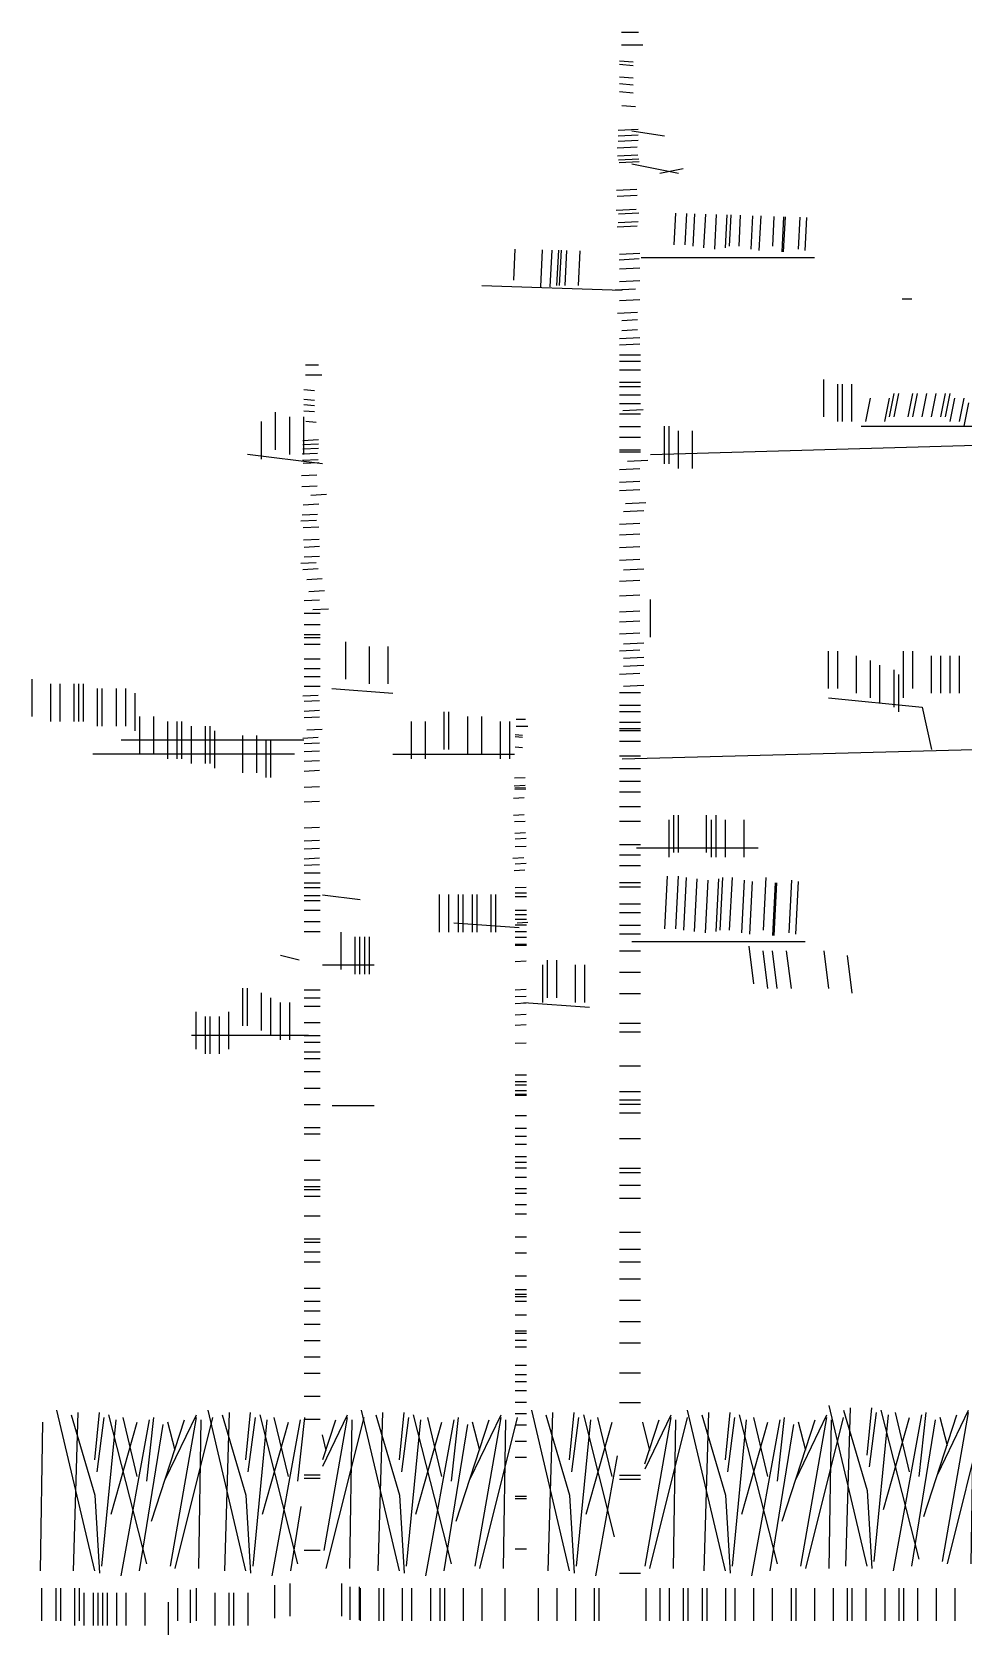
# Model space of a CAD drawing. Extents: x -42728 to 99010, y -18674 to 47645.
# Drawn here: x 56882 to 57378, y 3464 to 4317 of the extents above; entities that cross this region are included whole.
import ezdxf

# ---------------------------------------------------------------- set-up
doc = ezdxf.new("R2010")
doc.units = 0
doc.header["$LTSCALE"] = 100
doc.header["$MEASUREMENT"] = 0
doc.layers.get('0').update_dxf_attribs({"linetype": 'CONTINUOUS'})
doc.layers.get('DEFPOINTS').update_dxf_attribs({"linetype": 'CONTINUOUS'})
doc.layers.add('家具', color=223, linetype='CONTINUOUS')

# ---------------------------------------------------------------- blocks, each defined once
blk = doc.blocks.new('A$C1E6036E3')
at = {"layer": '家具', "color": 3, "linetype": 'Continuous'}
for p, q in [((490.1143563356818, 1332.92308045605), (504.2923643356844, 1332.92308045605)), ((490.1143563356818, 1322.28954845605), (507.8368923356829, 1322.28954845605)), ((488.5329323356855, 1309.051128456049), (499.9518203356856, 1308.099632456051)), ((488.5329323356855, 1306.196640456048), (499.9518203356856, 1305.24514445605)), ((488.5329323356855, 1295.73018445605), (499.9518203356856, 1294.778688456048)), ((488.5329323356855, 1290.021208456048), (499.9518203356856, 1289.06971245605)), ((488.5329323356855, 1283.360788456052), (499.9518203356856, 1282.40929245605)), ((490.4360803356831, 1271.942836456052), (501.8549683356832, 1270.99134045605)), ((487.3305883356807, 1251.314384456051), (504.092112335682, 1252.152260456049)), ((487.3305883356807, 1246.706040456051), (504.092112335682, 1247.543916456048)), ((487.3305883356807, 1242.097748456054), (504.092112335682, 1242.935624456051)), ((498.7469163356873, 1250.647648456052), (526.012636335683, 1246.75152845605)), ((486.4925043356852, 1236.651580456051), (503.2540283356866, 1237.489456456049)), ((486.9115723356808, 1229.948572456051), (503.6730963356822, 1230.786448456052)), ((487.7496563356835, 1226.597120456048), (504.5111803356849, 1227.43499645605)), ((488.1686723356834, 1224.502404456052), (504.9301963356847, 1225.34028045605)), ((498.7469163356873, 1223.374928456051), (537.6979563356872, 1215.582728456051)), ((522.117516335682, 1215.582728456051), (541.5930763356882, 1219.478848456052)), ((486.0734883356854, 1201.460892456053), (502.8350123356868, 1202.29876845605)), ((486.4925043356852, 1196.433636456051), (503.2540283356866, 1197.271512456049)), ((485.6544203356825, 1184.703424456049), (502.4159443356839, 1185.541300456051)), ((487.3305883356807, 1174.64896445605), (504.092112335682, 1175.486840456051)), ((487.7496563356835, 1181.770884456051), (504.5111803356849, 1182.608760456049)), ((534.1049163356802, 1155.872128456052), (535.4610818978836, 1182.351627945285)), ((543.079916335686, 1155.872128456052), (544.4209011651183, 1182.055220031249)), ((549.811196335686, 1154.748848456053), (551.1982278052456, 1181.831013136871)), ((558.7861963356845, 1153.62552845605), (560.2154813580928, 1181.532705187106)), ((567.761196335683, 1152.502208456051), (569.2327349109328, 1181.234397237338)), ((576.7362363356806, 1153.62552845605), (578.1351598249094, 1180.939888038003)), ((580.1018363356852, 1154.748848456053), (581.4376328068101, 1180.83063593163)), ((587.954996335684, 1154.748848456053), (589.2775096064433, 1180.571277850944)), ((598.0518763356813, 1152.502208456051), (599.4721798448372, 1180.234018711057)), ((604.7831163356823, 1151.378888456053), (606.2494685977872, 1180.009813070061)), ((616.0019163356847, 1154.748848456053), (617.2769897404505, 1179.645001633427)), ((623.8550363356844, 1150.25556845605), (625.3465637501577, 1179.378044730838)), ((624.9769163356832, 1150.25556845605), (626.4665461501063, 1179.340993576458)), ((637.3175563356854, 1152.502208456051), (638.6714440459837, 1178.937232270746)), ((642.9269563356866, 1151.378888456053), (644.3287903313249, 1178.750076463093)), ((486.4925043356852, 1170.878496456051), (503.2540283356866, 1171.716372456049)), ((400.601556335685, 1126.665968456051), (401.9131783750781, 1152.275743612125)), ((423.0391163356835, 1121.049408456049), (424.6128668882302, 1151.777313745712)), ((430.8922363356833, 1121.049408456049), (432.4571654131214, 1151.605072057744)), ((436.5016363356845, 1122.172728456051), (438.0027973558754, 1151.48330348868)), ((438.745396335682, 1122.172728456051), (440.2440369215765, 1151.43409132717)), ((443.2328763356854, 1122.172728456051), (444.726476097916, 1151.335667881467)), ((454.4516763356805, 1122.172728456051), (455.9326739264288, 1151.089607073918)), ((488.5876883356832, 1148.255948456052), (505.3492123356846, 1149.093824456049)), ((488.1686723356834, 1143.647656456051), (504.9301963356847, 1144.485532456049)), ((488.5876883356832, 1135.973132456049), (505.3492123356846, 1136.81100845605)), ((506.4804763356806, 1145.323648456051), (650.6326363356857, 1145.323648456051)), ((490.8964763356853, 1118.059848456051), (374.0163163356847, 1121.954648456052)), ((488.5876883356832, 1125.444952456051), (505.3492123356846, 1126.282828456049)), ((485.0783123356814, 1118.426200456051), (501.8398363356828, 1119.264076456049)), ((488.5876883356832, 1109.652708456048), (505.3492123356846, 1110.490584456049)), ((731.7213963356844, 1110.673848456052), (723.5428363356841, 1110.673848456052)), ((486.8330003356823, 1099.124580456049), (503.5945243356837, 1099.962456456047)), ((490.5964363356834, 1093.186048456049), (503.4899163356822, 1093.830568456051)), ((490.5964363356834, 1084.837288456049), (503.4899163356822, 1085.48180845605)), ((488.5876883356832, 1078.06827245605), (505.3492123356846, 1078.906148456048)), ((488.5876883356832, 1072.804156456052), (505.3492123356846, 1073.642032456049)), ((227.3773563356808, 1056.143128456049), (238.2835163356867, 1056.143128456049)), ((488.5552403356851, 1064.455504456051), (506.1022763356814, 1064.455504456051)), ((488.5552403356851, 1059.191440456048), (506.1022763356814, 1059.191440456048)), ((227.3773563356808, 1047.963488456051), (241.0100763356822, 1047.963488456051)), ((488.5552403356851, 1052.172688456048), (506.1022763356814, 1052.172688456048)), ((488.5552403356851, 1041.644508456051), (506.1022763356814, 1041.644508456051)), ((658.424676335686, 1012.899408456051), (658.424676335686, 1044.058048456052)), ((670.1126763356879, 1009.00456845605), (670.1126763356879, 1040.163208456052)), ((674.0086763356812, 1009.00456845605), (674.0086763356812, 1040.163208456052)), ((681.8006763356825, 1009.00456845605), (681.8006763356825, 1040.163208456052)), ((681.8006763356825, 1009.00456845605), (681.8006763356825, 1040.163208456052)), ((681.8006763356825, 1009.00456845605), (681.8006763356825, 1040.163208456052)), ((226.1608763356853, 1035.584328456051), (234.9446363356838, 1034.852408456052)), ((226.1608763356853, 1027.53320845605), (234.9446363356838, 1026.801288456052)), ((488.5552403356851, 1038.135132456049), (506.1022763356814, 1038.135132456049)), ((488.5552403356851, 1031.116380456049), (506.1022763356814, 1031.116380456049)), ((693.4887163356834, 1009.00456845605), (697.3847163356841, 1028.478728456052)), ((709.072716335686, 1009.00456845605), (712.9687163356866, 1028.478728456052)), ((712.9687163356866, 1012.899368456052), (716.86471633568, 1032.37352845605)), ((716.86471633568, 1012.899368456052), (720.7607163356879, 1032.37352845605)), ((728.5527563356882, 1012.899368456052), (732.4487563356815, 1032.37352845605)), ((732.4487563356815, 1012.899368456052), (736.3447563356822, 1032.37352845605)), ((740.2407563356828, 1012.899368456052), (744.1367563356835, 1032.37352845605)), ((748.0327563356841, 1012.899368456052), (751.9287563356847, 1032.37352845605)), ((755.8247563356854, 1012.899368456052), (759.720756335686, 1032.37352845605)), ((759.720796335685, 1012.899368456052), (763.6167963356856, 1032.37352845605)), ((763.6167963356856, 1009.00456845605), (767.5127963356863, 1028.478728456052)), ((771.4087963356869, 1009.00456845605), (775.3047963356803, 1028.478728456052)), ((202.5921163356834, 985.6356084560502), (202.5921163356834, 1016.794248456048)), ((226.1608763356853, 1023.141688456049), (234.9446363356838, 1022.409768456051)), ((226.1608763356853, 1018.018288456049), (234.9446363356838, 1017.286368456051)), ((488.5552403356851, 1024.09757645605), (506.1022763356814, 1024.09757645605)), ((488.5552403356851, 1015.324136456049), (506.1022763356814, 1015.324136456049)), ((491.4423843356853, 1018.309248456051), (508.2039083356867, 1019.147124456049)), ((775.3047963356803, 1005.109728456049), (779.2007963356882, 1024.583888456051)), ((190.9041163356815, 977.8459284560486), (190.9041163356815, 1009.00456845605)), ((214.2801163356853, 981.7407684560494), (214.2801163356853, 1012.899408456051)), ((214.2801163356853, 981.7407684560494), (214.2801163356853, 1012.899408456051)), ((225.9681563356862, 981.7407684560494), (225.9681563356862, 1012.899408456051)), ((227.6248363356863, 1009.235248456051), (236.4085963356847, 1008.503328456049)), ((488.5552403356851, 1004.795956456051), (506.1022763356814, 1004.795956456051)), ((525.9605163356828, 973.9510884560514), (525.9605163356828, 1005.109728456049)), ((529.8565163356834, 973.9510884560514), (529.8565163356834, 1005.109728456049)), ((537.6485163356847, 970.0562484560505), (537.6485163356847, 1001.214888456052)), ((549.3365563356856, 970.0562484560505), (549.3365563356856, 1001.214888456052)), ((549.3365563356856, 970.0562484560505), (549.3365563356856, 1001.214888456052)), ((689.5926763356838, 1005.109728456049), (786.9927963356822, 1005.109728456049)), ((225.2359963356867, 993.3672084560494), (238.1294763356855, 994.0117284560511)), ((225.2359963356867, 989.8223284560481), (238.1294763356855, 990.4668484560498)), ((225.2359963356867, 986.2774884560495), (238.1294763356855, 986.9220084560511)), ((488.5552403356851, 996.0225164560507), (506.1022763356814, 996.0225164560507)), ((514.2724763356819, 981.7407284560504), (794.7847963356835, 989.5304084560485)), ((241.5521563356815, 973.9510884560514), (179.2160763356806, 981.7407684560494)), ((224.5913163356818, 982.0881284560528), (237.4847963356806, 982.7326484560508)), ((224.9136763356873, 976.9319684560505), (237.8071563356862, 977.5764884560485)), ((225.5583563356849, 974.3539284560502), (238.4518363356838, 974.9984484560518)), ((488.5552403356851, 985.4943364560495), (506.1022763356814, 985.4943364560495)), ((488.5552403356851, 983.7396484560522), (506.1022763356814, 983.7396484560522)), ((495.2650083356857, 976.0103164560496), (512.0265323356871, 976.8481924560474)), ((223.9466363356842, 964.0416084560529), (236.840116335683, 964.6861284560509)), ((488.5876883356832, 969.277304456049), (505.3492123356846, 970.1151804560468)), ((224.2689963356825, 955.0183684560507), (237.1624763356813, 955.6628884560487)), ((231.850116335685, 947.9172484560513), (244.7435963356838, 948.5617684560493)), ((488.5876883356832, 958.7491244560479), (505.3492123356846, 959.5870004560493)), ((488.5876883356832, 951.7303724560479), (505.3492123356846, 952.5682484560493)), ((225.5583563356849, 939.8722084560504), (238.4518363356838, 940.5167284560521)), ((491.9263683356839, 934.2663964560488), (508.6878923356853, 935.1042724560502)), ((493.5956883356848, 940.9454364560479), (510.3572123356862, 941.7833124560493)), ((223.6243163356849, 926.3373284560512), (236.5177963356837, 926.9818484560492)), ((224.5913163356818, 931.4934484560508), (237.4847963356806, 932.1379684560488)), ((225.5583563356849, 920.8589284560512), (238.4518363356838, 921.5034484560492)), ((488.5876883356832, 923.6553124560523), (505.3492123356846, 924.4931884560501)), ((225.8806763356843, 910.5466484560529), (238.7741563356831, 911.191168456051)), ((488.5876883356832, 914.8818204560484), (505.3492123356846, 915.7196964560499)), ((226.2029963356836, 904.6431684560484), (239.0964763356824, 905.2876884560501)), ((226.2029963356836, 896.5445684560509), (239.0964763356824, 897.1890884560526)), ((488.5876883356832, 904.3536924560503), (505.3492123356846, 905.1915684560481)), ((488.5876883356832, 893.8255124560492), (505.3492123356846, 894.6633884560506)), ((223.5034763356816, 891.1455284560507), (236.3969563356877, 891.7900484560487)), ((225.1727963356825, 886.1362484560486), (238.0662763356813, 886.7807684560503)), ((491.9263683356839, 885.8434764560479), (508.6878923356853, 886.6813524560494)), ((228.5114363356843, 877.7874484560525), (241.4049163356831, 878.4319684560505)), ((230.1807963356841, 867.7689284560511), (243.074276335683, 868.4134484560491)), ((488.5876883356832, 876.2785804560517), (505.3492123356846, 877.1164564560495)), ((226.2029963356836, 860.1009684560522), (239.0964763356824, 860.7454884560502)), ((233.5194363356859, 852.7411284560512), (246.4129163356847, 853.3856484560492)), ((488.5876883356832, 864.136636456049), (505.3492123356846, 864.9745124560504)), ((514.2725163356808, 829.8423684560512), (514.2725163356808, 861.001008456049)), ((993.481036335681, 833.7371684560494), (993.481036335681, 864.8958084560509)), ((226.1780363356811, 849.6296084560527), (239.6757563356805, 849.6296084560527)), ((226.1780363356811, 840.1812884560495), (239.6757563356805, 840.1812884560495)), ((488.5876883356832, 850.7785964560499), (505.3492123356846, 851.6164724560476)), ((488.5876883356832, 842.4297964560501), (505.3492123356846, 843.2676724560479)), ((226.1780363356811, 832.0826884560483), (239.6757563356805, 832.0826884560483)), ((226.1780363356811, 829.3831684560537), (239.6757563356805, 829.3831684560537)), ((488.5876883356832, 832.4112764560523), (505.3492123356846, 833.2491524560501)), ((837.6408763356812, 802.5785284560516), (837.6408763356812, 833.7371684560494)), ((849.3288763356832, 802.5785284560516), (849.3288763356832, 833.7371684560494)), ((857.1209163356834, 798.6836884560507), (857.1209163356834, 829.8423284560522)), ((868.8089163356854, 798.6836884560507), (868.8089163356854, 829.8423284560522)), ((876.6009163356866, 798.6836884560507), (876.6009163356866, 829.8423284560522)), ((226.1780363356811, 823.9841284560498), (239.6757563356805, 823.9841284560498)), ((261.0321963356837, 794.7888884560489), (261.0321963356837, 825.9475284560503)), ((261.0321963356837, 794.7888884560489), (261.0321963356837, 825.9475284560503)), ((261.0321963356837, 794.7888884560489), (261.0321963356837, 825.9475284560503)), ((280.5122363356859, 790.8940484560517), (280.5122363356859, 822.0526884560495)), ((280.5122363356859, 790.8940484560517), (280.5122363356859, 822.0526884560495)), ((296.0962363356812, 790.8940484560517), (296.0962363356812, 822.0526884560495)), ((296.0962363356812, 790.8940484560517), (296.0962363356812, 822.0526884560495)), ((488.5876883356832, 818.3737204560493), (505.3492123356846, 819.2115964560471)), ((491.9263683356839, 824.0624764560489), (508.6878923356853, 824.9003524560503)), ((491.9263683356839, 812.3741964560504), (508.6878923356853, 813.2120724560482)), ((662.3206763356866, 786.9992084560508), (662.3206763356866, 818.1578484560523)), ((670.1126763356879, 786.9992084560508), (670.1126763356879, 818.1578484560523)), ((685.6967163356821, 783.1043684560536), (685.6967163356821, 814.2630084560478)), ((724.6567563356803, 786.9992084560508), (724.6567563356803, 818.1578484560523)), ((732.4487563356815, 786.9992084560508), (732.4487563356815, 818.1578484560523)), ((748.0327563356841, 783.1043684560536), (748.0327563356841, 814.2630084560478)), ((748.0327563356841, 783.1043684560536), (748.0327563356841, 814.2630084560478)), ((755.8247963356844, 783.1043684560536), (755.8247963356844, 814.2630084560478)), ((763.6167963356856, 783.1043684560536), (763.6167963356856, 814.2630084560478)), ((771.4087963356869, 783.1043684560536), (771.4087963356869, 814.2630084560478)), ((786.9927963356822, 783.1043684560536), (786.9927963356822, 814.2630084560478)), ((942.832996335681, 786.9992084560508), (942.832996335681, 818.1578484560523)), ((950.6249963356822, 786.9992084560508), (950.6249963356822, 818.1578484560523)), ((950.6249963356822, 783.1043684560536), (950.6249963356822, 814.2630084560478)), ((962.3130363356831, 786.9992084560508), (962.3130363356831, 818.1578484560523)), ((966.2090363356838, 786.9992084560508), (966.2090363356838, 818.1578484560523)), ((966.2090363356838, 783.1043684560536), (966.2090363356838, 814.2630084560478)), ((970.1050363356844, 790.8940484560517), (970.1050363356844, 822.0526884560495)), ((970.1050363356844, 783.1043684560536), (970.1050363356844, 814.2630084560478)), ((970.1050363356844, 783.1043684560536), (970.1050363356844, 814.2630084560478)), ((970.1050363356844, 783.1043684560536), (970.1050363356844, 814.2630084560478)), ((974.0010363356851, 786.9992084560508), (974.0010363356851, 818.1578484560523)), ((974.0010363356851, 783.1043684560536), (974.0010363356851, 814.2630084560478)), ((981.7930363356863, 783.1043684560536), (981.7930363356863, 814.2630084560478)), ((985.6890363356797, 783.1043684560536), (985.6890363356797, 814.2630084560478)), ((989.5850363356876, 783.1043684560536), (989.5850363356876, 814.2630084560478)), ((1005.169076335682, 798.6836884560507), (1009.065076335683, 818.1578484560487)), ((1009.065076335683, 798.6836884560507), (1012.961076335683, 818.1578484560487)), ((1016.857076335684, 798.6836884560507), (1020.753076335684, 818.1578484560487)), ((1024.649076335685, 798.6836884560507), (1028.545076335686, 818.1578484560487)), ((1032.441076335686, 798.6836884560507), (1036.33707633568, 818.1578484560487)), ((1036.337116335686, 798.6836884560507), (1040.233116335687, 818.1578484560487)), ((1040.233116335687, 794.7888884560489), (1044.12911633568, 814.2630484560505)), ((1048.025116335681, 794.7888884560489), (1051.921116335681, 814.2630484560505)), ((226.1780363356811, 811.8362484560494), (239.6757563356805, 811.8362484560494)), ((226.1780363356811, 803.7376484560482), (239.6757563356805, 803.7376484560482)), ((488.5876883356832, 799.072100456051), (505.3492123356846, 799.9099764560488)), ((491.9263683356839, 805.6951564560513), (508.6878923356853, 806.5330324560491)), ((697.3847163356841, 779.2095284560492), (697.3847163356841, 810.3681684560506)), ((705.1767163356853, 775.314728456051), (705.1767163356853, 806.4733684560524)), ((716.86471633568, 771.4198884560501), (716.86471633568, 802.5785284560516)), ((724.6567563356803, 779.2095284560492), (724.6567563356803, 810.3681684560506)), ((794.7848363356825, 779.2095284560492), (794.7848363356825, 810.3681684560506)), ((798.6808363356831, 779.2095284560492), (798.6808363356831, 810.3681684560506)), ((798.6808363356831, 779.2095284560492), (798.6808363356831, 810.3681684560506)), ((802.5768363356838, 779.2095284560492), (802.5768363356838, 810.3681684560506)), ((810.368836335685, 779.2095284560492), (810.368836335685, 810.3681684560506)), ((814.2648363356857, 779.2095284560492), (814.2648363356857, 810.3681684560506)), ((818.1608363356863, 779.2095284560492), (818.1608363356863, 810.3681684560506)), ((818.1608363356863, 779.2095284560492), (818.1608363356863, 810.3681684560506)), ((822.056836335687, 779.2095284560492), (822.056836335687, 810.3681684560506)), ((903.8729563356828, 775.314728456051), (903.8729563356828, 806.4733684560524)), ((927.2489963356857, 779.2095284560492), (927.2489963356857, 810.3681684560506)), ((927.2489963356857, 775.314728456051), (927.2489963356857, 806.4733684560524)), ((938.9369963356876, 775.314728456051), (938.9369963356876, 806.4733684560524)), ((938.9369963356876, 771.4198884560501), (938.9369963356876, 802.5785284560516)), ((942.832996335681, 775.314728456051), (942.832996335681, 806.4733684560524)), ((946.7289963356816, 775.314728456051), (946.7289963356816, 806.4733684560524)), ((954.5209963356829, 775.314728456051), (954.5209963356829, 806.4733684560524)), ((958.4169963356835, 775.314728456051), (958.4169963356835, 806.4733684560524)), ((966.2090363356838, 779.2095284560492), (966.2090363356838, 810.3681684560506)), ((966.2090363356838, 779.2095284560492), (966.2090363356838, 810.3681684560506)), ((966.2090363356838, 779.2095284560492), (966.2090363356838, 810.3681684560506)), ((966.2090363356838, 775.314728456051), (966.2090363356838, 806.4733684560524)), ((1051.921116335681, 790.8940484560517), (1055.817116335682, 810.3682084560533)), ((-8.366431575268507e-05, 763.630248456051), (-8.366431575268507e-05, 794.7888884560489)), ((15.58391633568681, 759.7354084560502), (15.58391633568681, 790.8940484560517)), ((15.58391633568681, 759.7354084560502), (15.58391633568681, 790.8940484560517)), ((23.37595633568708, 759.7354084560502), (23.37595633568708, 790.8940484560517)), ((23.37595633568708, 759.7354084560502), (23.37595633568708, 790.8940484560517)), ((35.06395633568172, 759.7354084560502), (35.06395633568172, 790.8940484560517)), ((38.95995633568236, 759.7354084560502), (38.95995633568236, 790.8940484560517)), ((42.855956335683, 759.7354084560502), (42.855956335683, 790.8940484560517)), ((54.54399633568391, 755.8405684560494), (54.54399633568391, 786.9992084560508)), ((58.43999633568455, 755.8405684560494), (58.43999633568455, 786.9992084560508)), ((70.12799633568648, 755.8405684560494), (70.12799633568648, 786.9992084560508)), ((77.91999633568048, 755.8405684560494), (77.91999633568048, 786.9992084560508)), ((226.1780363356811, 796.9888484560506), (239.6757563356805, 796.9888484560506)), ((226.1780363356811, 788.8902484560494), (239.6757563356805, 788.8902484560494)), ((249.3441963356818, 786.9992084560508), (299.9922363356818, 783.1044084560526)), ((491.9263683356839, 788.9975964560508), (508.6878923356853, 789.8354724560486)), ((720.7607563356869, 767.5250484560493), (720.7607563356869, 798.6836884560507)), ((888.2889163356813, 779.2095284560492), (1063.609116335683, 786.9992084560508)), ((85.71199633568176, 751.9457284560485), (85.71199633568176, 783.10436845605)), ((225.1727963356825, 780.9415684560481), (238.0662763356813, 781.5860884560498)), ((226.2029963356836, 776.4156084560491), (239.0964763356824, 777.0601284560507)), ((488.5552403356851, 783.7046964560504), (506.1022763356814, 783.7046964560504)), ((488.5552403356851, 773.1765164560493), (506.1022763356814, 773.1765164560493)), ((662.3206763356866, 779.2095284560492), (740.2407563356828, 771.4198884560501)), ((876.6009163356866, 751.9457284560485), (888.2889163356813, 779.2095284560492)), ((89.60803633568867, 732.471568456047), (89.60803633568867, 763.6302084560521)), ((89.60803633568867, 732.471568456047), (89.60803633568867, 763.6302084560521)), ((101.2960363356833, 732.471568456047), (101.2960363356833, 763.6302084560521)), ((226.2029963356836, 768.3170084560516), (239.0964763356824, 768.9615284560496)), ((226.2029963356836, 762.9179684560513), (239.0964763356824, 763.5624884560493)), ((342.8483163356868, 736.3664084560514), (342.8483163356868, 767.5250484560493)), ((346.7443163356802, 736.3664084560514), (346.7443163356802, 767.5250484560493)), ((362.3283163356828, 732.4716084560496), (362.3283163356828, 763.630248456051)), ((374.0163163356847, 732.4716084560496), (374.0163163356847, 763.630248456051)), ((402.6644083356805, 761.5737284560528), (410.2987203356824, 761.5737284560528)), ((488.5552403356851, 767.9124524560502), (506.1022763356814, 767.9124524560502)), ((740.2407563356828, 771.4198884560501), (748.0327563356841, 736.3664084560514)), ((112.9840363356852, 728.5767684560524), (112.9840363356852, 759.7354084560502)), ((120.7760363356865, 728.5767684560524), (120.7760363356865, 759.7354084560502)), ((124.6720763356861, 728.5767684560524), (124.6720763356861, 759.7354084560502)), ((132.4640763356874, 724.6819284560515), (132.4640763356874, 755.8405684560494)), ((144.1520763356821, 724.6819284560515), (144.1520763356821, 755.8405684560494)), ((148.0480763356827, 724.6819284560515), (148.0480763356827, 755.8405684560494)), ((151.9440763356833, 720.7870884560507), (151.9440763356833, 751.9457284560485)), ((175.3201163356862, 716.8922484560499), (175.3201163356862, 748.0508884560513)), ((187.0081163356808, 716.8922484560499), (187.0081163356808, 748.0508884560513)), ((225.1727963356825, 745.87668845605), (238.0662763356813, 746.521208456048)), ((228.5114363356843, 752.5557284560491), (241.4049163356831, 753.2002484560471)), ((315.5762763356834, 728.5767684560524), (315.5762763356834, 759.7354084560502)), ((327.2642763356853, 728.5767684560524), (327.2642763356853, 759.7354084560502)), ((389.6003563356862, 728.5767684560524), (389.6003563356862, 759.7354084560502)), ((397.3923563356802, 728.5767684560524), (397.3923563356802, 759.7354084560502)), ((401.8128723356858, 748.7196004560501), (407.9615043356825, 748.2072564560513)), ((401.8128723356858, 747.1825684560536), (407.9615043356825, 746.6702244560511)), ((402.6644083356805, 755.847980456052), (412.2073123356822, 755.847980456052)), ((488.5552403356851, 759.1390124560494), (506.1022763356814, 759.1390124560494)), ((488.5552403356851, 753.8748964560509), (506.1022763356814, 753.8748964560509)), ((488.5552403356851, 752.12020845605), (506.1022763356814, 752.12020845605)), ((942.832996335681, 728.5767284560498), (942.832996335681, 759.7353684560512)), ((950.6249963356822, 728.5767284560498), (950.6249963356822, 759.7353684560512)), ((950.6249963356822, 724.6819284560515), (950.6249963356822, 755.840568456053)), ((962.3130363356831, 724.6819284560515), (962.3130363356831, 755.840568456053)), ((962.3130363356831, 724.6819284560515), (962.3130363356831, 755.840568456053)), ((962.3130363356831, 724.6819284560515), (962.3130363356831, 755.840568456053)), ((974.0010363356851, 724.6819284560515), (974.0010363356851, 755.840568456053)), ((977.8970363356857, 724.6819284560515), (977.8970363356857, 755.840568456053)), ((993.481036335681, 724.6819284560515), (993.481036335681, 755.840568456053)), ((993.481036335681, 724.6819284560515), (993.481036335681, 755.840568456053)), ((997.3770763356879, 724.6819284560515), (997.3770763356879, 755.840568456053)), ((997.3770763356879, 724.6819284560515), (997.3770763356879, 755.840568456053)), ((1005.169076335682, 720.7870884560507), (1005.169076335682, 751.9457284560485)), ((1036.337116335686, 720.7870884560507), (1036.337116335686, 751.9457284560485)), ((1044.12911633568, 720.7870884560507), (1044.12911633568, 751.9457284560485)), ((1067.505156335683, 720.7870884560507), (1067.505156335683, 751.9457284560485)), ((1075.297156335684, 716.8922484560499), (1075.297156335684, 748.0508884560513)), ((1075.297156335684, 716.8922484560499), (1075.297156335684, 748.0508884560513)), ((225.9681563356862, 744.1560884560495), (74.02395633568813, 744.1560884560495)), ((194.8001563356811, 712.997448456048), (194.8001563356811, 744.1560884560495)), ((198.6961563356817, 712.997448456048), (198.6961563356817, 744.1560884560495)), ((226.2029963356836, 741.3217684560514), (239.0964763356824, 741.9662884560494)), ((226.2029963356836, 734.5729284560475), (239.0964763356824, 735.2174484560492)), ((401.8128723356858, 738.4727204560513), (407.9615043356825, 737.9603764560525)), ((488.5552403356851, 743.3467684560492), (506.1022763356814, 743.3467684560492)), ((490.8964763356853, 728.5767284560534), (931.1449563356873, 740.2612484560486)), ((954.5209963356829, 712.997408456049), (954.5209963356829, 744.1560484560505)), ((218.1761163356859, 732.4716084560496), (50.6479163356853, 732.4716084560496)), ((226.2029963356836, 726.474368456049), (239.0964763356824, 727.1188884560506)), ((299.9922363356818, 732.4716084560496), (401.2883563356809, 732.4716084560496)), ((488.5552403356851, 731.0639004560471), (506.1022763356814, 731.0639004560471)), ((488.5552403356851, 720.535772456049), (506.1022763356814, 720.535772456049)), ((896.0809163356826, 720.7870884560507), (1098.673156335688, 728.5767284560534)), ((970.1050363356844, 693.5232884560501), (970.1050363356844, 724.6819284560515)), ((226.2029963356836, 718.3757684560514), (239.0964763356824, 719.0202884560531)), ((400.9398323356872, 706.1259164560506), (409.9652683356835, 706.5770804560525)), ((401.165456335686, 712.6677804560532), (410.1908923356823, 713.1189444560514)), ((488.5552403356851, 710.0075924560479), (506.1022763356814, 710.0075924560479)), ((226.2029963356836, 704.87812845605), (239.0964763356824, 705.5226484560517)), ((226.2029963356836, 692.7302484560496), (239.0964763356824, 693.3747684560476)), ((400.2629043356865, 695.9747684560534), (409.2883403356827, 696.4259324560517)), ((401.391108335687, 704.3212884560526), (410.4165443356833, 704.7724524560508)), ((401.6167323356858, 703.1933644560522), (410.6421683356821, 703.6445284560505)), ((488.5552403356851, 701.2341524560507), (506.1022763356814, 701.2341524560507)), ((400.2629043356865, 681.7631444560502), (409.2883403356827, 682.2143084560485)), ((488.5552403356851, 688.9512844560486), (506.1022763356814, 688.9512844560486)), ((533.752516335684, 650.6801284560497), (533.752516335684, 681.8387684560512)), ((537.6485163356847, 650.6801284560497), (537.6485163356847, 681.8387684560512)), ((561.0245563356875, 650.6801284560497), (561.0245563356875, 681.8387684560512)), ((561.0245563356875, 650.6801284560497), (561.0245563356875, 681.8387684560512)), ((568.8165563356815, 650.6801284560497), (568.8165563356815, 681.8387684560512)), ((226.2029963356836, 671.1340484560496), (239.0964763356824, 671.7785684560477)), ((401.165456335686, 676.3492044560517), (410.1908923356823, 676.8003684560499)), ((401.391108335687, 666.8747884560507), (410.4165443356833, 667.3259524560526)), ((488.5552403356851, 676.6684164560502), (506.1022763356814, 676.6684164560502)), ((529.8565163356834, 646.7852884560525), (529.8565163356834, 677.9439284560503)), ((564.9205563356809, 646.7852884560525), (564.9205563356809, 677.9439284560503)), ((568.8165563356815, 646.7852884560525), (568.8165563356815, 677.9439284560503)), ((576.6085563356828, 646.7852884560525), (576.6085563356828, 677.9439284560503)), ((592.1925963356844, 646.7852884560525), (592.1925963356844, 677.9439284560503)), ((226.2029963356836, 660.3359284560502), (239.0964763356824, 660.9804484560518)), ((226.2029963356836, 653.5871284560526), (239.0964763356824, 654.2316484560506)), ((401.8423563356846, 662.1375804560485), (410.8677923356809, 662.5887444560503)), ((401.8423563356846, 655.5237564560484), (410.8677923356809, 655.9749204560503)), ((488.5552403356851, 657.3667964560518), (506.1022763356814, 657.3667964560518)), ((502.5844763356872, 654.5749684560542), (603.8805963356863, 654.5749684560542)), ((226.2029963356836, 645.4885284560514), (239.0964763356824, 646.1330484560494)), ((226.2029963356836, 640.0894884560512), (239.0964763356824, 640.7340084560528)), ((399.9526923356825, 646.0754084560504), (408.9781283356861, 646.5265724560522)), ((401.8423563356846, 641.3512204560502), (410.8677923356809, 641.8023844560485)), ((488.5552403356851, 648.593356456051), (506.1022763356814, 648.593356456051)), ((488.5552403356851, 639.8198644560507), (506.1022763356814, 639.8198644560507)), ((488.5552403356851, 639.8198644560507), (506.1022763356814, 639.8198644560507)), ((226.1780363356811, 633.6674484560499), (239.6757563356805, 633.6674484560499)), ((400.8975243356836, 635.6822284560512), (409.9229603356871, 636.1333924560531)), ((526.3129163356862, 587.2268084560528), (528.5566363356847, 631.0360484560479)), ((535.2879163356847, 587.2268084560528), (537.5316363356833, 631.0360484560479)), ((542.0191963356847, 586.103528456053), (544.2629163356833, 629.9127684560481)), ((550.9941963356832, 584.9802084560506), (553.2379163356818, 628.7894484560493)), ((559.9691963356818, 583.8568884560482), (562.2129163356876, 627.6661284560505)), ((568.9442363356866, 584.9802084560506), (571.1879563356852, 628.7894484560493)), ((572.3098363356839, 586.103528456053), (574.5535563356825, 629.9127684560481)), ((580.1629963356827, 586.103528456053), (582.4067163356813, 629.9127684560481)), ((590.25987633568, 583.8568884560482), (592.5035963356859, 627.6661284560505)), ((596.9911163356883, 582.7335684560494), (599.2348363356869, 626.5428084560517)), ((608.2099163356834, 586.103528456053), (610.453636335682, 629.9127684560481)), ((629.5255563356841, 583.8568884560482), (631.7692763356827, 627.6661284560505)), ((635.1349563356853, 582.7335684560494), (637.3786763356838, 626.5428084560517)), ((226.1780363356811, 625.5688484560487), (239.6757563356805, 625.5688484560487)), ((226.1780363356811, 621.5195684560495), (239.6757563356805, 621.5195684560495)), ((226.1780363356811, 614.7707684560519), (239.6757563356805, 614.7707684560519)), ((241.6699163356825, 615.5835684560516), (272.8307963356856, 611.6874484560503)), ((338.9522763356799, 584.4680084560496), (338.9522763356799, 615.626648456051)), ((346.7443163356802, 584.4680084560496), (346.7443163356802, 615.626648456051)), ((354.5363163356815, 584.4680084560496), (354.5363163356815, 615.626648456051)), ((354.5363163356815, 584.4680084560496), (354.5363163356815, 615.626648456051)), ((354.5363163356815, 584.4680084560496), (354.5363163356815, 615.626648456051)), ((358.4323163356821, 584.4680084560496), (358.4323163356821, 615.626648456051)), ((366.2243163356834, 584.4680084560496), (366.2243163356834, 615.626648456051)), ((370.120316335684, 584.4680084560496), (370.120316335684, 615.626648456051)), ((381.8083563356849, 584.4680084560496), (381.8083563356849, 615.626648456051)), ((385.7043563356856, 584.4680084560496), (385.7043563356856, 615.626648456051)), ((401.8248843356851, 617.014264456051), (411.2732883356803, 617.014264456051)), ((401.8248843356851, 614.1797684560515), (411.2732883356803, 614.1797684560515)), ((401.8423563356846, 621.5096924560494), (410.8677923356809, 621.9608564560513)), ((488.5552403356851, 625.6379564560484), (506.1022763356814, 625.6379564560484)), ((488.5552403356851, 622.0934804560493), (506.1022763356814, 622.0934804560493)), ((616.0630363356831, 581.6102484560506), (618.3067563356817, 625.4194884560529)), ((617.1849163356819, 581.6102484560506), (619.4286363356805, 625.4194884560529)), ((226.1780363356811, 610.72144845605), (239.6757563356805, 610.72144845605)), ((226.1780363356811, 602.6228884560514), (239.6757563356805, 602.6228884560514)), ((401.8248843356851, 602.8417564560514), (411.2732883356803, 602.8417564560514)), ((488.5552403356851, 607.9154724560503), (506.1022763356814, 607.9154724560503)), ((488.5552403356851, 600.8265204560485), (506.1022763356814, 600.8265204560485)), ((226.1780363356811, 593.1745284560493), (239.6757563356805, 593.1745284560493)), ((350.6403163356808, 592.2576884560513), (405.1843563356815, 588.3628484560504)), ((401.8248843356851, 599.0624284560508), (411.2732883356803, 599.0624284560508)), ((401.8248843356851, 595.2830724560517), (411.2732883356803, 595.2830724560517)), ((401.8248843356851, 590.5589124560502), (411.2732883356803, 590.5589124560502)), ((403.3795003356863, 592.166280456051), (412.4049363356826, 592.6174444560493)), ((488.5552403356851, 590.1929884560486), (506.1022763356814, 590.1929884560486)), ((226.1780363356811, 585.0759684560508), (239.6757563356805, 585.0759684560508)), ((257.1361963356831, 553.3093684560517), (257.1361963356831, 584.4680084560496)), ((257.1361963356831, 553.3093684560517), (257.1361963356831, 584.4680084560496)), ((257.1361963356831, 553.3093684560517), (257.1361963356831, 584.4680084560496)), ((268.824196335685, 549.4145684560499), (268.824196335685, 580.5732084560514)), ((268.824196335685, 549.4145684560499), (268.824196335685, 580.5732084560514)), ((272.7201963356856, 549.4145684560499), (272.7201963356856, 580.5732084560514)), ((276.6162363356852, 549.4145684560499), (276.6162363356852, 580.5732084560514)), ((280.5122363356859, 549.4145684560499), (280.5122363356859, 580.5732084560514)), ((401.8248843356851, 584.8898924560526), (411.2732883356803, 584.8898924560526)), ((401.8248843356851, 580.165732456051), (411.2732883356803, 580.165732456051)), ((401.8248843356851, 574.4967124560499), (411.2732883356803, 574.4967124560499)), ((401.8248843356851, 573.5518804560525), (411.2732883356803, 573.5518804560525)), ((488.5552403356851, 583.1040364560504), (506.1022763356814, 583.1040364560504)), ((498.6884763356866, 576.6783284560479), (642.8406363356844, 576.6783284560479)), ((222.1943963356825, 561.0381684560525), (206.6139963356836, 564.9342884560501)), ((401.8423563356846, 560.0954444560521), (410.8677923356809, 560.5466084560503)), ((428.5603963356843, 529.9404084560483), (428.5603963356843, 561.0990484560498)), ((436.3523963356856, 529.9404084560483), (436.3523963356856, 561.0990484560498)), ((488.5552403356851, 568.9260284560514), (506.1022763356814, 568.9260284560514)), ((596.1245563356861, 572.72648845605), (600.0196363356808, 541.5576884560505)), ((596.1245563356861, 572.72648845605), (600.0196363356808, 541.5576884560505)), ((607.8098763356829, 568.8303684560487), (611.704956335685, 537.6615684560493)), ((615.600076335686, 568.8303684560487), (619.4951563356881, 537.6615684560493)), ((627.2853963356829, 568.8303684560487), (631.180476335685, 537.6615684560493)), ((658.446236335687, 568.8303684560487), (662.3413163356818, 537.6615684560493)), ((677.9217563356797, 564.9342884560501), (681.8168363356817, 533.7654884560507)), ((241.5521563356815, 557.204208456049), (284.4082363356865, 557.204208456049)), ((424.6643963356837, 526.0455684560511), (424.6643963356837, 557.204208456049)), ((451.9364363356872, 526.0455684560511), (451.9364363356872, 557.204208456049)), ((451.9364363356872, 526.0455684560511), (451.9364363356872, 557.204208456049)), ((451.9364363356872, 526.0455684560511), (451.9364363356872, 557.204208456049)), ((459.7284363356812, 526.0455684560511), (459.7284363356812, 557.204208456049)), ((459.7284363356812, 526.0455684560511), (459.7284363356812, 557.204208456049)), ((488.5552403356851, 551.2035444560497), (506.1022763356814, 551.2035444560497)), ((175.3200763356872, 506.5714084560495), (175.3200763356872, 537.730048456051)), ((179.2160763356806, 506.5714084560495), (179.2160763356806, 537.730048456051)), ((190.9041163356815, 502.6766084560495), (190.9041163356815, 533.8352484560492)), ((226.1780363356811, 536.484448456049), (239.6757563356805, 536.484448456049)), ((401.8423563356846, 536.4745884560507), (410.8677923356809, 536.9257524560489)), ((488.5552403356851, 533.481060456048), (506.1022763356814, 533.481060456048)), ((488.5552403356851, 533.481060456048), (506.1022763356814, 533.481060456048)), ((198.6961163356827, 498.7817684560505), (198.6961163356827, 529.9404084560483)), ((206.488116335684, 494.8869284560496), (206.488116335684, 526.0455684560511)), ((214.2801163356853, 494.8869284560496), (214.2801163356853, 526.0455684560511)), ((226.1780363356811, 529.7356484560514), (239.6757563356805, 529.7356484560514)), ((226.1780363356811, 522.9868084560512), (239.6757563356805, 522.9868084560512)), ((401.8423563356846, 530.8055964560517), (410.8677923356809, 531.25676045605)), ((401.8423563356846, 525.1365764560505), (410.8677923356809, 525.5877404560524)), ((409.0803963356811, 526.0455684560511), (463.6244363356818, 522.1507284560503)), ((136.3600363356818, 487.0972484560516), (136.3600363356818, 518.2558884560494)), ((144.1520363356831, 483.2024484560479), (144.1520363356831, 514.3610884560512)), ((148.0480763356827, 483.2024484560479), (148.0480763356827, 514.3610884560512)), ((155.840076335684, 483.2024484560479), (155.840076335684, 514.3610884560512)), ((163.6320763356853, 487.0972484560516), (163.6320763356853, 518.2558884560494)), ((226.1780363356811, 509.3511284560482), (239.6757563356805, 509.3511284560482)), ((401.8423563356846, 515.6882284560525), (410.8677923356809, 516.1393924560507)), ((401.8423563356846, 507.1847124560518), (410.8677923356809, 507.63587645605)), ((488.5552403356851, 508.6695724560486), (506.1022763356814, 508.6695724560486)), ((488.5552403356851, 508.6695724560486), (506.1022763356814, 508.6695724560486)), ((132.4640363356812, 498.7817684560505), (229.8641563356869, 498.7817684560505)), ((226.1780363356811, 498.4449684560514), (239.6757563356805, 498.4449684560514)), ((488.5552403356851, 501.580568456051), (506.1022763356814, 501.580568456051)), ((226.1780363356811, 492.9919284560492), (239.6757563356805, 492.9919284560492)), ((226.1780363356811, 484.8122884560507), (239.6757563356805, 484.8122884560507)), ((401.8423563356846, 492.0673724560511), (410.8677923356809, 492.518536456053)), ((226.1780363356811, 479.3592484560504), (239.6757563356805, 479.3592484560504)), ((226.1780363356811, 468.45308845605), (239.6757563356805, 468.45308845605)), ((488.5552403356851, 473.2246044560488), (506.1022763356814, 473.2246044560488)), ((226.1780363356811, 454.8204084560512), (239.6757563356805, 454.8204084560512)), ((401.8248843356851, 465.8407524560535), (411.2732883356803, 465.8407524560535)), ((401.8248843356851, 460.1717324560523), (411.2732883356803, 460.1717324560523)), ((401.8248843356851, 457.3372364560491), (411.2732883356803, 457.3372364560491)), ((226.1780363356811, 441.1877284560505), (239.6757563356805, 441.1877284560505)), ((226.1780363356811, 441.1877284560505), (239.6757563356805, 441.1877284560505)), ((249.4601563356846, 440.2591284560513), (284.5160763356835, 440.2591284560513)), ((401.8248843356851, 452.6130764560512), (411.2732883356803, 452.6130764560512)), ((401.8248843356851, 449.7785524560495), (411.2732883356803, 449.7785524560495)), ((401.8248843356851, 448.8337204560521), (411.2732883356803, 448.8337204560521)), ((488.5552403356851, 451.9576444560498), (506.1022763356814, 451.9576444560498)), ((488.5552403356851, 444.8686404560503), (506.1022763356814, 444.8686404560503)), ((488.5552403356851, 441.3241644560476), (506.1022763356814, 441.3241644560476)), ((401.8248843356851, 431.8267164560511), (411.2732883356803, 431.8267164560511)), ((488.5552403356851, 434.2351604560517), (506.1022763356814, 434.2351604560517)), ((226.1780363356811, 422.1019684560488), (239.6757563356805, 422.1019684560488)), ((226.1780363356811, 422.1019684560488), (239.6757563356805, 422.1019684560488)), ((226.1780363356811, 416.6488884560513), (239.6757563356805, 416.6488884560513)), ((401.8248843356851, 421.433536456052), (411.2732883356803, 421.433536456052)), ((401.8248843356851, 414.8196844560516), (411.2732883356803, 414.8196844560516)), ((401.8248843356851, 408.2058324560494), (411.2732883356803, 408.2058324560494)), ((488.5552403356851, 412.9681484560497), (506.1022763356814, 412.9681484560497)), ((226.1780363356811, 394.8366084560494), (239.6757563356805, 394.8366084560494)), ((401.8248843356851, 397.8126524560503), (411.2732883356803, 397.8126524560503)), ((401.8248843356851, 393.0884924560505), (411.2732883356803, 393.0884924560505)), ((401.8248843356851, 388.3643044560522), (411.2732883356803, 388.3643044560522)), ((488.5552403356851, 388.1567124560479), (506.1022763356814, 388.1567124560479)), ((226.1780363356811, 378.4774084560522), (239.6757563356805, 378.4774084560522)), ((401.8248843356851, 380.7278924560505), (411.2732883356803, 380.7278924560505)), ((488.5552403356851, 384.6121844560494), (506.1022763356814, 384.6121844560494)), ((488.5552403356851, 373.9787044560489), (506.1022763356814, 373.9787044560489)), ((488.5552403356851, 373.9787044560489), (506.1022763356814, 373.9787044560489)), ((226.1780363356811, 373.0243284560511), (239.6757563356805, 373.0243284560511)), ((226.1780363356811, 370.2978084560491), (239.6757563356805, 370.2978084560491)), ((226.1780363356811, 364.8447284560516), (239.6757563356805, 364.8447284560516)), ((401.8248843356851, 371.1850164560492), (411.2732883356803, 371.1850164560492)), ((401.8248843356851, 367.3678884560504), (411.2732883356803, 367.3678884560504)), ((488.5552403356851, 363.3452244560503), (506.1022763356814, 363.3452244560503)), ((488.5552403356851, 363.3452244560503), (506.1022763356814, 363.3452244560503)), ((488.5552403356851, 363.3452244560503), (506.1022763356814, 363.3452244560503)), ((226.1780363356811, 348.4854884560518), (239.6757563356805, 348.4854884560518)), ((401.8248843356851, 357.8250124560509), (411.2732883356803, 357.8250124560509)), ((401.8248843356851, 350.1907004560526), (411.2732883356803, 350.1907004560526)), ((488.5552403356851, 334.9892604560482), (506.1022763356814, 334.9892604560482)), ((226.1780363356811, 329.3997684560491), (239.6757563356805, 329.3997684560491)), ((226.1780363356811, 326.6732084560499), (239.6757563356805, 326.6732084560499)), ((401.8248843356851, 331.1049484560499), (411.2732883356803, 331.1049484560499)), ((488.5552403356851, 320.8112524560493), (506.1022763356814, 320.8112524560493)), ((226.1780363356811, 318.4936084560504), (239.6757563356805, 318.4936084560504)), ((226.1780363356811, 318.4936084560504), (239.6757563356805, 318.4936084560504)), ((226.1780363356811, 310.3140084560509), (239.6757563356805, 310.3140084560509)), ((226.1780363356811, 310.3140084560509), (239.6757563356805, 310.3140084560509)), ((226.1780363356811, 310.3140084560509), (239.6757563356805, 310.3140084560509)), ((401.8248843356851, 317.7449164560512), (411.2732883356803, 317.7449164560512)), ((401.8248843356851, 317.7449164560512), (411.2732883356803, 317.7449164560512)), ((488.5552403356851, 310.1777724560507), (506.1022763356814, 310.1777724560507)), ((401.8248843356851, 298.6591644560522), (411.2732883356803, 298.6591644560522)), ((488.5552403356851, 295.9997644560481), (506.1022763356814, 295.9997644560481)), ((226.1780363356811, 288.501728456049), (239.6757563356805, 288.501728456049)), ((401.8248843356851, 287.2077244560496), (411.2732883356803, 287.2077244560496)), ((401.8248843356851, 283.3905684560523), (411.2732883356803, 283.3905684560523)), ((401.8248843356851, 281.4820044560511), (411.2732883356803, 281.4820044560511)), ((226.1780363356811, 277.5955684560504), (239.6757563356805, 277.5955684560504)), ((226.1780363356811, 269.4159684560509), (239.6757563356805, 269.4159684560509)), ((401.8248843356851, 277.6648484560501), (411.2732883356803, 277.6648484560501)), ((488.5552403356851, 278.27728045605), (506.1022763356814, 278.27728045605)), ((226.1780363356811, 258.5098084560486), (239.6757563356805, 258.5098084560486)), ((401.8248843356851, 266.2133804560508), (411.2732883356803, 266.2133804560508)), ((488.5552403356851, 260.5547964560483), (506.1022763356814, 260.5547964560483)), ((226.1780363356811, 244.8771284560498), (239.6757563356805, 244.8771284560498)), ((401.8248843356851, 252.8533764560507), (411.2732883356803, 252.8533764560507)), ((401.8248843356851, 250.9447844560491), (411.2732883356803, 250.9447844560491)), ((401.8248843356851, 245.2190644560505), (411.2732883356803, 245.2190644560505)), ((401.8248843356851, 245.2190644560505), (411.2732883356803, 245.2190644560505)), ((488.5552403356851, 242.8323124560484), (506.1022763356814, 242.8323124560484)), ((226.1780363356811, 231.2444484560492), (239.6757563356805, 231.2444484560492)), ((401.8248843356851, 239.493344456052), (411.2732883356803, 239.493344456052)), ((401.8248843356851, 239.493344456052), (411.2732883356803, 239.493344456052)), ((401.8248843356851, 239.493344456052), (411.2732883356803, 239.493344456052)), ((226.1780363356811, 217.6117684560486), (239.6757563356805, 217.6117684560486)), ((401.8248843356851, 224.2247484560503), (411.2732883356803, 224.2247484560503)), ((401.8248843356851, 216.5904364560502), (411.2732883356803, 216.5904364560502)), ((488.5552403356851, 218.0208764560502), (506.1022763356814, 218.0208764560502)), ((401.8248843356851, 210.8647164560516), (411.2732883356803, 210.8647164560516)), ((401.8248843356851, 203.2304044560515), (411.2732883356803, 203.2304044560515)), ((52.16175633568491, 53.21160845604936), (20.73483633568685, 186.842808456051)), ((177.8694763356834, 53.21160845604936), (146.4425563356854, 186.842808456051)), ((226.1780363356811, 198.5260484560513), (239.6757563356805, 198.5260484560513)), ((305.5413963356841, 53.21160845604936), (274.114476335686, 186.842808456051)), ((401.8248843356851, 193.6875284560501), (411.2732883356803, 193.6875284560501)), ((446.9625563356822, 53.21160845604936), (415.5356363356841, 186.842808456051)), ((488.5552403356851, 193.2093884560491), (506.1022763356814, 193.2093884560491)), ((576.598636335686, 53.21160845604936), (545.1717163356807, 186.842808456051)), ((694.4496363356811, 57.14196845605147), (663.0227163356831, 190.7731684560513)), ((674.8077963356845, 186.8428484560518), (694.4496363356811, 120.0272484560501)), ((676.7719963356794, 57.14196845605147), (680.7003563356848, 188.8080084560497)), ((694.4496363356811, 149.5047284560515), (698.3779963356792, 188.8080084560497)), ((737.6616763356869, 63.03744845605252), (706.2347563356816, 186.8428484560518)), ((753.3751563356855, 133.7834084560527), (778.9095163356833, 186.8428484560518)), ((6.985556335683214, 53.21160845604936), (8.94971633568639, 177.0170084560505)), ((32.51991633568832, 182.9124884560515), (52.16175633568491, 116.0968884560516)), ((34.48411633568321, 53.21160845604936), (38.41247633568128, 184.8776484560512)), ((52.16175633568491, 145.5743684560512), (56.09011633568298, 184.8776484560512)), ((54.12595633568708, 135.7485284560516), (60.01847633568104, 180.9473284560499)), ((58.05431633568514, 57.14192845604884), (69.83939633568662, 178.982168456052)), ((95.37379633568344, 59.10708845605041), (63.94687633568537, 182.9124884560515)), ((65.91103633568127, 100.3755684560529), (87.5170763356873, 177.0170084560505)), ((97.3379963356856, 178.982168456052), (73.76779633568367, 49.28124845605089)), ((87.5170763356873, 131.8182084560522), (75.73195633568685, 180.9473284560499)), ((89.4812363356832, 53.21160845604936), (109.1230763356871, 175.0518484560489)), ((95.37379633568344, 127.887888456049), (101.2663563356837, 180.9473284560499)), ((99.3021563356815, 94.48004845604919), (126.8007163356815, 178.982168456052)), ((111.087276335682, 129.8530484560506), (136.6216363356798, 182.9124884560515)), ((118.9439963356854, 153.4350084560519), (113.0514363356851, 177.0170084560505)), ((115.01563633568, 57.14192845604884), (136.6216363356798, 180.9473284560499)), ((118.9439963356854, 55.17676845605092), (150.3709163356834, 180.9473284560499)), ((138.585836335682, 55.17676845605092), (140.5499963356851, 178.982168456052)), ((158.2276363356868, 182.9124884560515), (177.8694763356834, 116.0968884560516)), ((160.1918363356817, 53.21160845604936), (164.1201963356871, 184.8776484560512)), ((177.8694763356834, 145.5743684560512), (181.7978363356815, 184.8776484560512)), ((179.8336763356856, 135.7485284560516), (185.7261963356868, 180.9473284560499)), ((183.7620363356837, 57.14192845604884), (195.5471163356851, 178.982168456052)), ((221.081516335682, 59.10708845605041), (189.6545963356839, 182.9124884560515)), ((191.6187563356798, 100.3755684560529), (213.2247963356858, 177.0170084560505)), ((223.0457163356841, 178.982168456052), (199.4755163356822, 49.28124845605089)), ((213.2247963356858, 131.8182084560522), (201.4396763356854, 180.9473284560499)), ((221.081516335682, 127.887888456049), (226.9740763356822, 180.9473284560499)), ((226.1780363356811, 179.4402884560495), (239.6757563356805, 179.4402884560495)), ((241.7646387638233, 145.9668515931589), (252.5084363356873, 178.982168456052)), ((241.8564752343736, 140.3706112982854), (262.3293563356856, 182.9124884560515)), ((243.0075031211891, 70.23040880585359), (262.3293563356856, 180.9473284560499)), ((244.6517163356839, 55.17676845605092), (276.0786363356819, 180.9473284560499)), ((264.2935563356878, 55.17676845605092), (266.2577163356837, 178.982168456052)), ((285.8995563356875, 182.9124884560515), (305.5413963356841, 116.0968884560516)), ((287.8637563356824, 53.21160845604936), (291.7921163356805, 184.8776484560512)), ((305.5413963356841, 145.5743684560512), (309.4697563356822, 184.8776484560512)), ((307.5055963356863, 135.7485284560516), (313.3981163356802, 180.9473284560499)), ((311.4339563356843, 57.14192845604884), (323.2190363356858, 178.982168456052)), ((348.7534363356826, 59.10708845605041), (317.3265163356846, 182.9124884560515)), ((319.2906763356877, 100.3755684560529), (340.8967163356865, 177.0170084560505)), ((350.7176363356848, 178.982168456052), (327.1474363356829, 49.28124845605089)), ((340.8967163356865, 131.8182084560522), (329.111596335686, 180.9473284560499)), ((342.8608763356824, 53.21160845604936), (362.5027163356863, 175.0518484560489)), ((348.7534363356826, 127.887888456049), (354.6459963356829, 180.9473284560499)), ((352.681796335688, 94.48004845604919), (380.1803563356807, 178.982168456052)), ((364.4669163356812, 129.8530484560506), (390.0012763356863, 182.9124884560515)), ((372.3236363356846, 153.4350084560519), (366.4310763356843, 177.0170084560505)), ((368.3952763356865, 57.14192845604884), (390.0012763356863, 180.9473284560499)), ((372.3236363356846, 55.17676845605092), (403.7505563356826, 180.9473284560499)), ((391.9654763356812, 55.17676845605092), (393.9296363356843, 178.982168456052)), ((401.8248843356851, 184.1446524560524), (411.2732883356803, 184.1446524560524)), ((401.8248843356851, 174.6017764560511), (411.2732883356803, 174.6017764560511)), ((427.3207163356856, 182.9124884560515), (446.9625563356822, 116.0968884560516)), ((429.2849163356877, 53.21160845604936), (433.2132763356858, 184.8776484560512)), ((446.9625563356822, 145.5743684560512), (450.8909163356875, 184.8776484560512)), ((448.9267563356843, 135.7485284560516), (454.8192763356856, 180.9473284560499)), ((452.8551163356824, 57.14192845604884), (464.6401963356839, 178.982168456052)), ((484.4817512766822, 81.53387923503578), (458.7476763356826, 182.9124884560515)), ((460.7118363356858, 100.3755684560529), (482.3178763356846, 177.0170084560505)), ((482.3178763356846, 131.8182084560522), (470.5327563356841, 180.9473284560499)), ((513.7447963356826, 153.4350084560519), (507.8522363356824, 177.0170084560505)), ((509.6947477834037, 142.3930821541762), (521.601516335686, 178.982168456052)), ((509.8164363356846, 57.14192845604884), (531.4224363356843, 180.9473284560499)), ((509.841510053775, 138.0681350749837), (531.4224363356843, 182.9124884560515)), ((513.7447963356826, 55.17676845605092), (545.1717163356807, 180.9473284560499)), ((533.3866363356865, 55.17676845605092), (535.3507963356824, 178.982168456052)), ((556.9567963356822, 182.9124884560515), (576.598636335686, 116.0968884560516)), ((558.9209963356843, 53.21160845604936), (562.8493563356824, 184.8776484560512)), ((576.598636335686, 145.5743684560512), (580.5269963356841, 184.8776484560512)), ((578.5628363356809, 135.7485284560516), (584.4553563356822, 180.9473284560499)), ((582.4911963356863, 57.14192845604884), (594.2762763356877, 178.982168456052)), ((619.8106763356845, 59.10708845605041), (588.3837563356865, 182.9124884560515)), ((590.3479163356824, 100.3755684560529), (611.9539563356811, 177.0170084560505)), ((621.7748763356867, 178.982168456052), (598.2046763356848, 49.28124845605089)), ((611.9539563356811, 131.8182084560522), (600.1688363356807, 180.9473284560499)), ((613.9181163356843, 53.21160845604936), (633.5599563356809, 175.0518484560489)), ((619.8106763356845, 127.887888456049), (625.7032363356848, 180.9473284560499)), ((623.7390363356826, 94.48004845604919), (651.2375963356826, 178.982168456052)), ((635.5241563356831, 129.8530484560506), (661.0585163356882, 182.9124884560515)), ((643.3808763356865, 153.4350084560519), (637.4883163356862, 177.0170084560505)), ((639.4525163356884, 57.14192845604884), (661.0585163356882, 180.9473284560499)), ((643.3808763356865, 55.17676845605092), (674.8077963356845, 180.9473284560499)), ((663.0227163356831, 55.17676845605092), (664.9868763356862, 178.982168456052)), ((696.4138363356833, 139.6788884560501), (702.3063563356845, 184.8776884560502)), ((700.3421963356814, 61.07228845605096), (712.1272763356828, 182.9125284560505)), ((708.1989163356848, 104.3059284560513), (729.8049563356835, 180.9473684560508)), ((739.6258763356818, 182.9125284560505), (716.0556763356872, 53.21160845604936)), ((729.8049563356835, 135.7485684560506), (718.0198363356831, 184.8776884560502)), ((731.7691163356794, 57.14196845605147), (751.4109563356833, 178.982208456051)), ((737.6616763356869, 131.8182484560512), (743.5542363356799, 184.8776884560502)), ((741.590036335685, 98.4104084560513), (769.088596335685, 182.9125284560505)), ((761.2318763356816, 157.3653684560504), (755.3393163356814, 180.9473684560508)), ((757.3035163356835, 61.07228845605096), (778.9095163356833, 184.8776884560502)), ((761.2318763356816, 59.1071284560494), (792.6587963356869, 184.8776884560502)), ((780.8737163356855, 59.1071284560494), (782.8378763356814, 182.9125284560505)), ((244.6517163356839, 153.4350084560519), (241.4305345592948, 166.326164193255)), ((401.8248843356851, 161.241772456051), (411.2732883356803, 161.241772456051)), ((401.8248843356851, 147.8817404560523), (411.2732883356803, 147.8817404560523)), ((486.6973476480562, 149.0392362400198), (468.5685963356809, 49.28124845605089)), ((226.1780363356811, 133.089168456052), (239.6757563356805, 133.089168456052)), ((226.1780363356811, 130.36264845605), (239.6757563356805, 130.36264845605)), ((488.5552403356851, 132.9529324560499), (506.1022763356814, 132.9529324560499)), ((488.5552403356851, 129.4084564560508), (506.1022763356814, 129.4084564560508)), ((694.4496363356811, 120.0272484560501), (698.3779963356792, 55.17676845605092)), ((52.16175633568491, 116.0968884560516), (56.09011633568298, 51.24640845605245)), ((177.8694763356834, 116.0968884560516), (181.7978363356815, 51.24640845605245)), ((215.1889563356817, 53.21160845604936), (223.8464059521502, 106.914608737985)), ((305.5413963356841, 116.0968884560516), (309.4697563356822, 51.24640845605245)), ((401.8248843356851, 115.4359564560509), (411.2732883356803, 115.4359564560509)), ((401.8248843356851, 113.5273924560533), (411.2732883356803, 113.5273924560533)), ((446.9625563356822, 116.0968884560516), (450.8909163356875, 51.24640845605245)), ((576.598636335686, 116.0968884560516), (580.5269963356841, 51.24640845605245)), ((226.1780363356811, 70.37884845605004), (239.6757563356805, 70.37884845605004)), ((401.8248843356851, 71.53873245605064), (411.2732883356803, 71.53873245605064)), ((201.5853563356868, 41.30776845605033), (201.5853563356868, 14.03508845605029)), ((214.4104763356809, 42.85324845605101), (214.4104763356809, 15.58056845605097)), ((257.2503563356804, 42.85704845605142), (257.2503563356804, 15.58436845605138)), ((488.5552403356851, 51.4295164560499), (506.1022763356814, 51.4295164560499)), ((7.963596335684997, 38.96096845605098), (7.963596335684997, 11.68828845605094)), ((19.64891633568186, 38.96096845605098), (19.64891633568186, 11.68828845605094)), ((23.54399633568391, 38.96096845605098), (23.54399633568391, 11.68828845605094)), ((23.5440363356829, 38.96096845605098), (23.5440363356829, 11.68828845605094)), ((35.22931633568078, 35.06484845604973), (35.22931633568078, 7.792168456049694)), ((35.22935633568704, 38.96096845605098), (35.22935633568704, 11.68828845605094)), ((39.12443633568182, 38.96096845605098), (39.12443633568182, 11.68828845605094)), ((43.01955633568286, 35.06484845604973), (43.01955633568286, 7.792168456049694)), ((50.80975633568596, 35.06484845604973), (50.80975633568596, 7.792168456049694)), ((54.704876335687, 35.06484845604973), (54.704876335687, 7.792168456049694)), ((58.59999633568077, 35.06484845604973), (58.59999633568077, 7.792168456049694)), ((62.49507633568282, 35.06484845604973), (62.49507633568282, 7.792168456049694)), ((70.28531633568491, 35.06484845604973), (70.28531633568491, 7.792168456049694)), ((78.07547633568174, 35.06484845604973), (78.07547633568174, 7.792168456049694)), ((78.07551633568073, 35.06484845604973), (78.07551633568073, 7.792168456049694)), ((93.65591633568692, 35.06484845604973), (93.65591633568692, 7.792168456049694)), ((113.1314363356869, 27.27264845604986), (113.1314363356869, -3.154395017190836e-05)), ((120.9216363356827, 38.96096845605098), (120.9216363356827, 11.68828845605094)), ((131.4734363356838, 37.4116484560509), (131.4734363356838, 10.13896845605086)), ((136.5020763356806, 38.96096845605098), (136.5020763356806, 11.68828845605094)), ((152.0825163356858, 35.06484845604973), (152.0825163356858, 7.792168456049694)), ((163.7677963356837, 35.06484845604973), (163.7677963356837, 7.792168456049694)), ((167.6629563356837, 35.06484845604973), (167.6629563356837, 7.792168456049694)), ((179.3482363356816, 35.06484845604973), (179.3482363356816, 7.792168456049694)), ((264.2971563356841, 39.88268845604944), (264.2971563356841, 12.61000845605304)), ((272.0873563356872, 39.88268845604944), (272.0873563356872, 12.61000845605304)), ((272.8307563356866, 38.96096845605098), (272.8307563356866, 11.68828845605094)), ((288.4111963356845, 38.96096845605098), (288.4111963356845, 11.68828845605094)), ((292.3063163356856, 38.96096845605098), (292.3063163356856, 11.68828845605094)), ((307.8867563356835, 38.96096845605098), (307.8867563356835, 11.68828845605094)), ((315.6769163356803, 38.96096845605098), (315.6769163356803, 11.68828845605094)), ((331.2573563356855, 38.96096845605098), (331.2573563356855, 11.68828845605094)), ((339.0475963356876, 38.96096845605098), (339.0475963356876, 11.68828845605094)), ((342.9426763356823, 38.96096845605098), (342.9426763356823, 11.68828845605094)), ((358.5230763356813, 38.96096845605098), (358.5230763356813, 11.68828845605094)), ((358.5231163356875, 38.96096845605098), (358.5231163356875, 11.68828845605094)), ((374.1035163356864, 38.96096845605098), (374.1035163356864, 11.68828845605094)), ((393.0908763356856, 38.96096845605098), (393.0908763356856, 11.68828845605094)), ((420.8447963356812, 38.96096845605098), (420.8447963356812, 11.68828845605094)), ((436.4252363356863, 38.96096845605098), (436.4252363356863, 11.68828845605094)), ((452.0056363356853, 38.96096845605098), (452.0056363356853, 11.68828845605094)), ((467.5860763356832, 38.96096845605098), (467.5860763356832, 11.68828845605094)), ((471.4811563356852, 38.96096845605098), (471.4811563356852, 11.68828845605094)), ((510.4322363356841, 38.96096845605098), (510.4322363356841, 11.68828845605094)), ((522.117556335681, 38.96096845605098), (522.117556335681, 11.68828845605094)), ((529.9077563356841, 38.96096845605098), (529.9077563356841, 11.68828845605094)), ((541.593076335681, 38.96096845605098), (541.593076335681, 11.68828845605094)), ((545.488156335683, 38.96096845605098), (545.488156335683, 11.68828845605094)), ((545.488196335682, 38.96096845605098), (545.488196335682, 11.68828845605094)), ((557.1735163356861, 38.96096845605098), (557.1735163356861, 11.68828845605094)), ((561.0685963356809, 38.96096845605098), (561.0685963356809, 11.68828845605094)), ((561.0685963356809, 38.96096845605098), (561.0685963356809, 11.68828845605094)), ((576.6490363356861, 38.96096845605098), (576.6490363356861, 11.68828845605094)), ((584.4392363356819, 38.96096845605098), (584.4392363356819, 11.68828845605094)), ((600.0196363356808, 38.96096845605098), (600.0196363356808, 11.68828845605094)), ((600.0196763356871, 38.96096845605098), (600.0196763356871, 11.68828845605094)), ((615.600076335686, 38.96096845605098), (615.600076335686, 11.68828845605094)), ((615.600076335686, 38.96096845605098), (615.600076335686, 11.68828845605094)), ((631.1805163356839, 38.96096845605098), (631.1805163356839, 11.68828845605094)), ((635.075596335686, 38.96096845605098), (635.075596335686, 11.68828845605094)), ((650.6560363356839, 38.96096845605098), (650.6560363356839, 11.68828845605094)), ((666.2364363356828, 38.96096845605098), (666.2364363356828, 11.68828845605094)), ((677.921756335687, 38.96096845605098), (677.921756335687, 11.68828845605094)), ((681.8168763356807, 38.96096845605098), (681.8168763356807, 11.68828845605094)), ((693.5021963356849, 38.96096845605098), (693.5021963356849, 11.68828845605094)), ((693.5021963356849, 38.96096845605098), (693.5021963356849, 11.68828845605094)), ((709.0825963356838, 38.96096845605098), (709.0825963356838, 11.68828845605094)), ((709.0826363356828, 38.96096845605098), (709.0826363356828, 11.68828845605094)), ((720.7679163356806, 38.96096845605098), (720.7679163356806, 11.68828845605094)), ((724.6630363356817, 38.96096845605098), (724.6630363356817, 11.68828845605094)), ((736.3483563356858, 38.96096845605098), (736.3483563356858, 11.68828845605094)), ((736.3483563356858, 38.96096845605098), (736.3483563356858, 11.68828845605094)), ((751.9287563356847, 38.96096845605098), (751.9287563356847, 11.68828845605094)), ((751.9287563356847, 38.96096845605098), (751.9287563356847, 11.68828845605094)), ((751.9287963356837, 38.96096845605098), (751.9287963356837, 11.68828845605094)), ((767.5091963356826, 38.96096845605098), (767.5091963356826, 11.68828845605094)), ((767.5091963356826, 38.96096845605098), (767.5091963356826, 11.68828845605094)), ((783.0931963356852, 38.96096845605098), (783.0931963356852, 11.68828845605094))]:
    blk.add_line(p, q, dxfattribs=at)
blk = doc.blocks.new('A$C62A37D3D')
at = {"layer": 'DEFPOINTS', "color": 0, "xscale": 0.6400000000000001, "yscale": 0.6400000000000001, "zscale": 0.6400000000000001}
blk.add_blockref('A$C1E6036E3', (5.234978743828833e-05, 1.049465936375782e-05), dxfattribs=at)

msp = doc.modelspace()

# ---------------------------------------------------------------- block references
msp.add_blockref('A$C62A37D3D', (56882.22696150752, 3463.553310165036))

doc.saveas('drawing.dxf')
